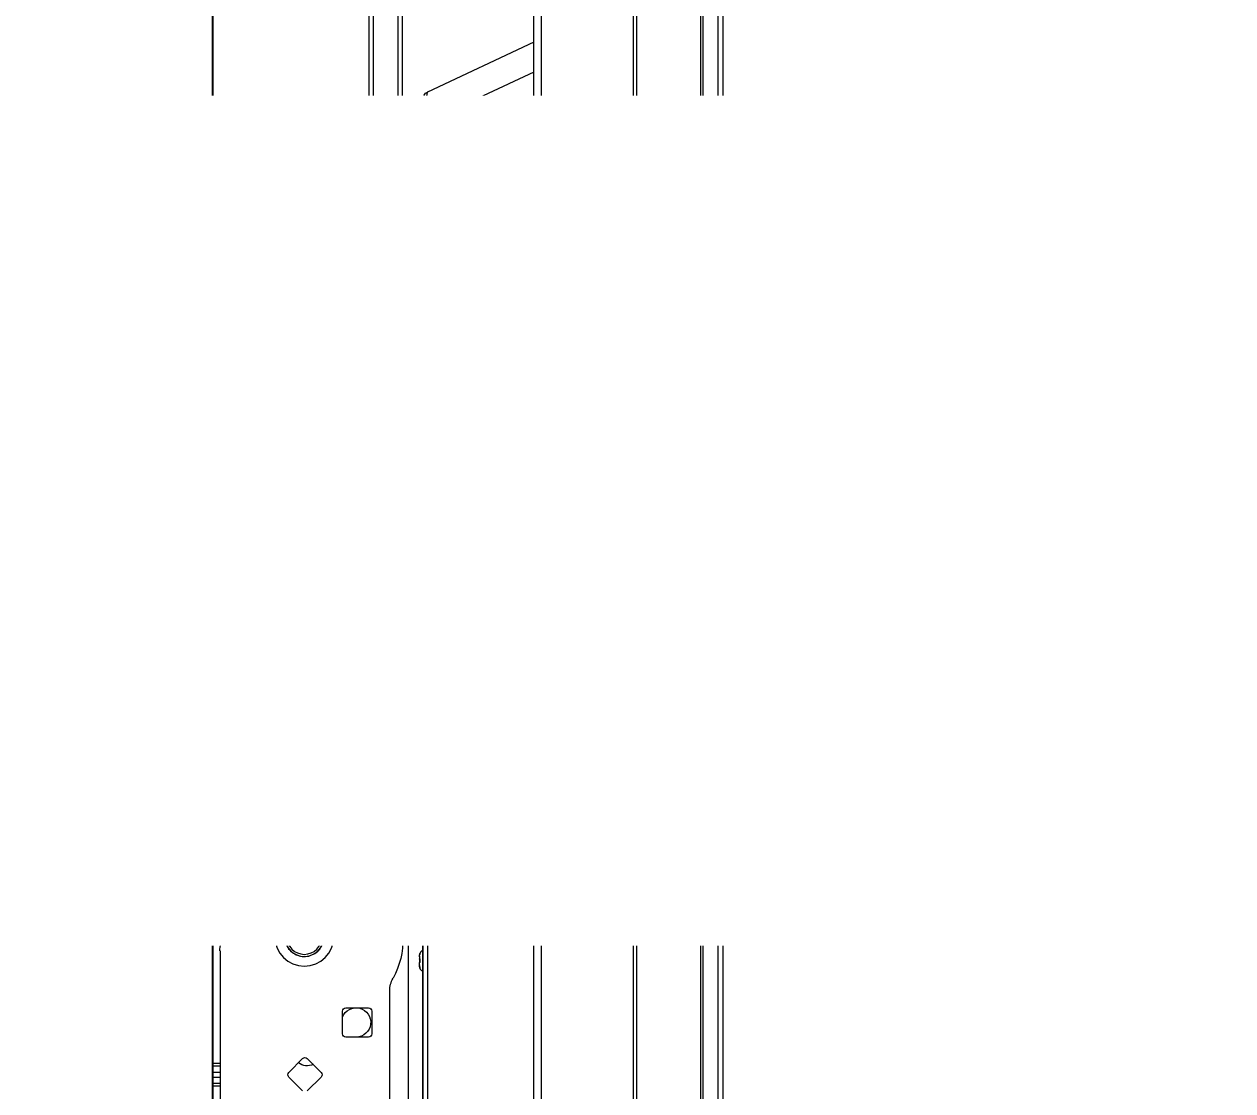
# Model space of a CAD drawing. Extents: x -382 to 1420, y -377 to 265.
# Drawn here: x 394.66 to 406.22, y 4.22 to 14.42 of the extents above; entities that cross this region are included whole.
import ezdxf
from ezdxf import colors
from ezdxf.entities.mleader import LeaderData, LeaderLine
from ezdxf.math import Vec2, Vec3

# ---------------------------------------------------------------- set-up
doc = ezdxf.new("R2010")
doc.units = 0
doc.header["$MEASUREMENT"] = 0
for name, color, linetype in [('AV-Anno-Iden', 154, 'CONTINUOUS'), ('AV-Detl-Obje', 84, 'CONTINUOUS'), ('AV-Detl-Obje-Brkt', 202, 'CONTINUOUS'), ('AV-Detl-Obje-Mont', 232, 'CONTINUOUS'), ('AV-Elev-Dims', 14, 'CONTINUOUS'), ('AV-Elev-Wall', 160, 'CONTINUOUS')]:
    doc.layers.add(name, color=color, linetype=linetype)
doc.styles.get("Standard").update_dxf_attribs({"font": 'arial.ttf'})

# ---------------------------------------------------------------- blocks, each defined once
blk = doc.blocks.new('A$C42D23839')
at = {"layer": 'AV-Detl-Obje-Brkt', "linetype": 'Continuous', "lineweight": 15}
for p, q in [((0.136, 20.879), (0, 20.879)), ((0, 4.389), (0, 20.879)), ((0.312, 20.879), (0.136, 20.879)), ((0.136, 4.389), (0.136, 20.879)), ((0.312, 20.879), (0.375, 20.879)), ((0.375, 20.862), (0.375, 20.879)), ((0.437, 20.754), (0.437, 18.434))]:
    blk.add_line(p, q, dxfattribs=at)
blk.add_arc((0.312, 20.754), 0.125, 0, 90, dxfattribs=at)
at = {"layer": 'AV-Detl-Obje-Mont', "linetype": 'Continuous', "lineweight": 15}
for p, q in [((1.687, 21.195), (1.687, 21.194)), ((1.784, 21.219), (1.999, 21.228)), ((2.007, 21.221), (2.007, 20.887)), ((1.179, 20.006), (1.561, 21.055)), ((1.774, 20.874), (1.392, 19.826)), ((1.999, 20.884), (1.774, 20.874)), ((1.999, 19.096), (1.999, 20.884)), ((2.007, 20.887), (2.007, 19.099)), ((1.164, 18.982), (1.164, 19.921)), ((1.392, 19.826), (1.392, 18.979)), ((1.078, 19.573), (1.078, 19.542)), ((1.078, 19.573), (1.164, 19.573)), ((1.078, 19.542), (1.164, 19.542)), ((1.101, 19.542), (1.101, 19.48)), ((1.008, 19.375), (1.008, 19.48)), ((1.008, 19.48), (1.024, 19.48)), ((1.024, 19.48), (1.024, 19.375)), ((1.164, 19.48), (1.024, 19.48)), ((1.008, 19.271), (1.008, 19.375)), ((1.008, 19.375), (1.008, 19.375)), ((1.008, 19.375), (1.024, 19.375)), ((1.024, 19.375), (1.024, 19.271)), ((1.164, 19.375), (1.024, 19.375)), ((0.837, 18.438), (1.008, 19.239)), ((1.008, 19.271), (1.008, 19.271)), ((1.024, 19.271), (1.008, 19.271)), ((1.008, 19.271), (1.008, 19.239)), ((1.008, 19.239), (1.164, 19.239)), ((1.164, 19.271), (1.024, 19.271)), ((1.393, 18.974), (1.172, 18.974)), ((1.392, 18.979), (1.881, 18.979)), ((1.882, 18.974), (1.393, 18.974)), ((1.414, 18.958), (1.539, 18.958)), ((1.507, 18.958), (1.507, 18.974)), ((1.871, 18.974), (1.871, 16.747)), ((1.902, 18.976), (1.902, 17.849)), ((2.007, 19.048), (2.007, 17.849)), ((1.179, 18.626), (1.523, 18.626)), ((1.179, 18.626), (1.179, 18.459)), ((1.195, 18.697), (1.195, 18.626)), ((1.507, 18.626), (1.507, 18.697)), ((1.523, 18.459), (1.523, 18.626)), ((1.179, 18.501), (1.523, 18.501)), ((0.469, 18.438), (1.433, 18.438)), ((0.191, 13.94), (0.344, 18.318)), ((1.556, 18.337), (1.938, 16.369)), ((1.562, 18.337), (1.902, 16.587)), ((1.203, 18.174), (1.195, 18.138)), ((1.153, 18.101), (1.158, 18.073)), ((1.184, 18.11), (1.164, 18.112)), ((1.178, 18.1), (1.177, 18.111)), ((1.179, 18.111), (1.179, 18.101)), ((0.798, 17.987), (0.78, 17.449)), ((0.705, 17.835), (0.817, 17.256)), ((0.708, 17.831), (0.719, 17.882)), ((1.062, 17.385), (0.965, 17.885)), ((1.902, 17.849), (2.007, 17.849)), ((1.902, 17.849), (1.902, 17.084)), ((2.007, 17.849), (2.007, 17.084)), ((0.964, 17.383), (1, 17.384)), ((0.965, 17.309), (0.964, 17.383)), ((1.177, 17.387), (1, 17.384)), ((1.002, 17.309), (1, 17.384)), ((1.177, 17.387), (1.265, 17.388)), ((1.178, 17.312), (1.177, 17.387)), ((1.588, 17.394), (1.265, 17.388)), ((1.267, 17.314), (1.265, 17.388)), ((1.588, 17.394), (1.713, 17.396)), ((1.59, 17.319), (1.588, 17.394)), ((1.715, 17.322), (1.713, 17.396)), ((0.935, 17.258), (0.56, 17.251)), ((1.715, 17.29), (0.963, 17.277)), ((1.002, 17.309), (0.965, 17.309)), ((1.178, 17.312), (1.002, 17.309)), ((1.267, 17.314), (1.178, 17.312)), ((1.267, 17.314), (1.59, 17.319)), ((1.715, 17.322), (1.59, 17.319)), ((1.715, 17.322), (1.715, 17.29)), ((1.72, 17.021), (1.715, 17.29)), ((1.468, 17.15), (1.124, 17.144)), ((1.166, 17.086), (1.156, 17.106)), ((0.525, 17.024), (0.564, 17.047)), ((0.525, 16.979), (0.525, 17.024)), ((0.564, 17.047), (0.603, 17.024)), ((0.603, 17.024), (0.603, 16.979)), ((1.902, 17.084), (2.007, 17.084)), ((1.902, 16.554), (1.902, 17.084)), ((2.007, 12.736), (2.007, 17.084)), ((0.564, 16.957), (0.525, 16.979)), ((0.603, 16.979), (0.564, 16.957)), ((1.143, 16.879), (1.472, 16.885)), ((0.569, 16.752), (1.366, 16.766)), ((0.938, 16.827), (0.985, 16.815)), ((0.985, 16.815), (1.004, 16.817)), ((1.402, 16.793), (1.401, 16.798)), ((1.402, 16.793), (1.49, 16.705)), ((1.557, 16.811), (1.49, 16.705)), ((0.608, 16.571), (0.513, 16.652)), ((0.666, 16.682), (0.608, 16.571)), ((0.665, 16.687), (0.666, 16.682)), ((1.064, 16.623), (1.038, 16.619)), ((1.064, 16.623), (1.064, 16.623)), ((1.888, 16.396), (1.77, 16.354)), ((1.837, 16.249), (1.77, 16.354)), ((1.938, 16.369), (1.938, 16.107)), ((1.841, 16.247), (1.837, 16.249)), ((0.444, 16.153), (0.319, 16.158)), ((0.444, 16.153), (0.412, 16.033)), ((1.746, 16.173), (1.826, 16.069)), ((0.412, 16.033), (0.408, 16.03)), ((1.651, 16.06), (1.722, 15.61)), ((1.657, 14.327), (1.657, 16.018)), ((1.902, 13.942), (1.902, 16.05)), ((0.688, 15.848), (0.662, 15.893)), ((0.85, 15.594), (0.688, 15.848)), ((0.727, 15.826), (0.745, 15.805)), ((1.566, 15.555), (1.445, 15.523)), ((1.445, 15.523), (1.503, 15.413)), ((1.566, 15.555), (1.57, 15.554)), ((1.871, 15.527), (1.871, 13.991)), ((0.873, 15.448), (0.876, 15.451)), ((1.001, 15.456), (0.876, 15.451)), ((1.001, 15.456), (0.978, 15.333)), ((1.531, 15.375), (1.484, 15.399)), ((1.536, 15.265), (1.531, 15.375)), ((1.899, 13.947), (1.023, 15.322)), ((1.342, 15.345), (1.347, 15.255)), ((1.347, 15.255), (1.445, 15.206)), ((1.445, 15.206), (1.536, 15.265)), ((1.294, 15.103), (1.163, 15.103)), ((1.167, 15.097), (1.289, 15.097)), ((1.289, 15.097), (1.285, 15.103)), ((1.289, 14.909), (1.286, 14.909)), ((1.29, 14.903), (1.294, 14.903)), ((1.938, 13.813), (1.938, 9.921)), ((0.314, 8.035), (0.314, 13.431)), ((0.487, 13.238), (0.487, 13.02)), ((0.735, 13.269), (0.518, 13.269)), ((0.767, 13.02), (0.767, 13.238)), ((0.518, 12.989), (0.735, 12.989)), ((1.104, 12.784), (0.972, 12.651)), ((1.281, 12.651), (1.149, 12.784)), ((1.938, 12.736), (2.007, 12.736)), ((2.007, 12.714), (1.938, 12.714)), ((2.007, 12.736), (2.007, 12.714)), ((2.007, 12.651), (2.007, 12.714)), ((0.972, 12.607), (1.104, 12.475)), ((1.149, 12.475), (1.281, 12.607)), ((1.938, 12.651), (2.007, 12.651)), ((2.007, 12.607), (1.938, 12.607)), ((2.007, 12.651), (2.007, 12.607)), ((2.007, 12.545), (2.007, 12.607)), ((1.938, 12.545), (2.007, 12.545)), ((2.007, 12.523), (1.938, 12.523)), ((2.007, 12.545), (2.007, 12.523)), ((2.007, 8.175), (2.007, 12.523))]:
    blk.add_line(p, q, dxfattribs=at)
at = {"layer": 'AV-Detl-Obje-Mont', "linetype": 'Continuous', "lineweight": 15, "flags": 128}
for points in [[(1.784, 21.219), (1.778, 21.211), (1.773, 21.189), (1.768, 21.154), (1.766, 21.108), (1.765, 21.053), (1.766, 20.994), (1.769, 20.933), (1.774, 20.874)], [(1.561, 21.055), (1.559, 21.035), (1.566, 21.012), (1.584, 20.988), (1.609, 20.962), (1.643, 20.937), (1.682, 20.914), (1.727, 20.892), (1.774, 20.874)], [(1.179, 20.006), (1.177, 19.986), (1.185, 19.963), (1.202, 19.939), (1.228, 19.914), (1.261, 19.889), (1.301, 19.865), (1.345, 19.844), (1.392, 19.826)], [(1.164, 19.921), (1.168, 19.903), (1.181, 19.886), (1.201, 19.87), (1.229, 19.856), (1.264, 19.844), (1.303, 19.835), (1.346, 19.829), (1.392, 19.826)], [(1.601, 18.14), (1.598, 18.163), (1.588, 18.207)], [(1.556, 16.816), (1.556, 16.812), (1.557, 16.811)], [(0.513, 16.652), (0.513, 16.654), (0.512, 16.658)], [(0.997, 16.615), (1.065, 16.628), (1.105, 16.631)], [(1.002, 16.615), (1.052, 16.625), (1.1, 16.63)], [(1.888, 16.396), (1.889, 16.395), (1.893, 16.394)], [(0.315, 16.155), (0.318, 16.157), (0.319, 16.158)], [(1.614, 15.995), (1.602, 15.957), (1.574, 15.893)], [(1.611, 15.991), (1.595, 15.943), (1.575, 15.898)], [(1.586, 15.932), (1.59, 15.941), (1.597, 15.958)], [(0.758, 15.784), (0.706, 15.85), (0.704, 15.853)], [(0.766, 15.776), (0.732, 15.813), (0.704, 15.853)], [(0.802, 15.716), (0.771, 15.741), (0.726, 15.789)], [(1.508, 15.411), (1.505, 15.412), (1.503, 15.413)], [(0.978, 15.333), (0.977, 15.332), (0.974, 15.33)]]:
    blk.add_lwpolyline(points, dxfattribs=at)
at = {"layer": 'AV-Detl-Obje-Mont', "linetype": 'Continuous', "lineweight": 15}
for centre, radius in [((1.033, 18.188), 0.17), ((1.349, 17.931), 0.0532), ((1.349, 17.931), 0.0504), ((1.42, 17.563), 0.0532), ((1.42, 17.563), 0.0504), ((0.564, 17.002), 0.187), ((0.564, 17.002), 0.131), ((1.002, 17.002), 0.187), ((1.002, 17.002), 0.167), ((0.564, 17.002), 0.0655), ((1.126, 16.127), 0.101), ((1.132, 13.947), 0.281), ((1.132, 13.947), 0.187), ((1.132, 13.947), 0.167)]:
    blk.add_circle(centre, radius, dxfattribs=at)
for centre, radius, start, end in [((1.795, 20.969), 0.25, 92.5, 160), ((1.999, 21.221), 0.00781, 0, 92.5), ((2.001, 20.892), 0.0081, 255.5804, 323.0676), ((1.414, 19.921), 0.25, 160, 180), ((1.351, 19.433), 0.307, 127.5892, 152.8457), ((1.881, 19.096), 0.117, 270, 0), ((1.882, 19.099), 0.125, 270, 0), ((2.001, 19.104), 0.0081, 255.5804, 323.0676), ((1.172, 18.982), 0.00781, 180, 270), ((1.414, 18.99), 0.0312, 210, 270), ((1.403, 18.978), 0.0112, 175.4761, 200.5589), ((1.539, 18.99), 0.0312, 270, 330), ((1.893, 18.978), 0.0112, 175.4761, 200.5589), ((1.351, 18.626), 0.172, 0, 180), ((1.351, 18.126), 0.375, 356.1311, 123.5573), ((0.469, 18.313), 0.125, 90, 178), ((1.433, 18.313), 0.125, 11, 90), ((1.44, 18.313), 0.125, 11, 90), ((1.351, 18.126), 0.375, 141.9033, 195.9007), ((1.351, 18.126), 0.25, 137.6958, 200.1083), ((1.163, 18.102), 0.00999, 84.4653, 187.1494), ((1.351, 18.126), 0.375, 322.3281, 356.1311), ((0.835, 17.86), 0.132, 11, 191), ((0.841, 17.829), 0.132, 109.124, 191), ((0.564, 17.002), 0.25, 90.9823, 270.9823), ((0.934, 17.289), 0.0312, 270.9823, 338.0029), ((1.47, 17.017), 0.132, 270.9823, 90.9823), ((0.564, 17.002), 0.039, 120, 180), ((0.564, 17.002), 0.039, 180, 240), ((0.564, 17.002), 0.039, 60, 120), ((0.564, 17.002), 0.039, 0, 60), ((0.564, 17.002), 0.039, 300, 0), ((1.47, 17.017), 0.25, 297.7521, 0.9823), ((0.564, 17.002), 0.039, 240, 300), ((0.958, 17.239), 0.625, 242.0793, 315.157), ((0.958, 17.239), 0.629, 242.3248, 314.9114), ((1.49, 16.705), 0.125, 57.8147, 134.8959), ((1.126, 16.127), 0.812, 19.1673, 58.0689), ((1.126, 16.127), 0.808, 19.437, 57.7992), ((1.126, 16.127), 0.812, 139.1673, 178.0689), ((1.126, 16.127), 0.808, 139.437, 177.7992), ((0.608, 16.571), 0.125, 62.3403, 139.4215), ((0.958, 17.239), 0.754, 242.3248, 314.9114), ((1.126, 16.127), 0.52, 86.742, 110.4942), ((1.126, 16.127), 0.683, 19.437, 57.7992), ((1.126, 16.127), 0.683, 139.437, 177.7992), ((1.126, 16.127), 0.507, 91.1204, 106.1158), ((2.173, 15.717), 0.754, 122.3248, 194.9114), ((1.77, 16.354), 0.125, 302.3403, 19.4215), ((2.173, 15.717), 0.629, 122.3248, 194.9114), ((2.173, 15.717), 0.625, 122.0793, 195.157), ((0.444, 16.153), 0.125, 177.8147, 254.8959), ((0.248, 15.425), 0.754, 2.3248, 74.9114), ((1.876, 16.107), 0.0625, 217.5, 0), ((0.248, 15.425), 0.625, 38.6181, 75.157), ((0.248, 15.425), 0.625, 2.0793, 75.157), ((0.248, 15.425), 0.629, 2.3248, 74.9114), ((1.126, 16.127), 0.524, 325.5171, 351.3458), ((1.126, 16.127), 0.505, 212.4091, 224.8271), ((0.248, 15.425), 0.625, 2.0793, 38.6181), ((1.126, 16.127), 0.622, 312.9173, 328.5584), ((1.126, 16.127), 0.625, 312.7347, 328.1856), ((1.829, 15.628), 0.109, 189, 312.0778), ((1.126, 16.127), 0.683, 259.437, 297.7992), ((1.445, 15.523), 0.125, 297.8147, 14.8959), ((1.001, 15.456), 0.125, 182.3403, 259.4215), ((1.126, 16.127), 0.812, 259.1673, 298.0689), ((1.126, 16.127), 0.808, 259.437, 297.7992), ((1.439, 15.315), 0.187, 176.9199, 50.7401), ((1.439, 15.315), 0.0702, 343.786, 78.608), ((1.439, 15.315), 0.0949, 343.786, 61.4646), ((1.439, 15.315), 0.205, 0, 51.559), ((1.439, 15.315), 0.205, 177.9235, 0), ((1.439, 15.315), 0.0949, 160.6104, 343.786), ((1.439, 15.315), 0.0702, 143.467, 343.786), ((1.126, 15.003), 0.187, 330, 30), ((1.126, 15.003), 0.195, 329.1481, 30.8519), ((0.457, 14.288), 0.14, 65.3128, 245.3128), ((-3.717, 5.208), 10.134, 62.3628, 65.3128), ((-3.717, 5.208), 9.854, 62.3824, 65.3128), ((0.952, 14.037), 0.14, 82.5337, 224.0466), ((0.94, 13.914), 0.75, 178, 208.8501), ((1.689, 13.813), 0.25, 0, 32.5), ((0.065, 13.431), 0.25, 0, 28.8501), ((0.518, 13.238), 0.0312, 90, 180), ((0.637, 13.129), 0.14, 21.735, 269.488), ((0.735, 13.238), 0.0312, 0, 90), ((0.518, 13.02), 0.0312, 180, 270), ((0.735, 13.02), 0.0312, 270, 0), ((1.103, 12.854), 0.14, 245.9106, 307.9295), ((1.126, 12.762), 0.0312, 45, 135), ((0.994, 12.629), 0.0312, 135, 225), ((1.259, 12.629), 0.0312, 315, 45)]:
    blk.add_arc(centre, radius, start, end, dxfattribs=at)
for centre, major_axis, ratio, start_param, end_param in [((1.999, 20.978), (0, 0.25), 0.003493, 0.000148, 1.957567), ((1.414, 18.982), (0.25, 0), 0.011959, 3.141593, 4.625123)]:
    blk.add_ellipse(centre, major_axis=major_axis, ratio=ratio, start_param=start_param, end_param=end_param, dxfattribs=at)
for points in [[(0.963, 17.277), (0.963, 17.291), (0.963, 17.319), (0.963, 17.354), (0.963, 17.379), (0.964, 17.382), (0.964, 17.383)], [(0.963, 17.277), (0.963, 17.282), (0.964, 17.29), (0.964, 17.3), (0.964, 17.307), (0.965, 17.308), (0.965, 17.309)]]:
    blk.add_open_spline(points, degree=3, dxfattribs=at)
for points, knots in [([(1.556, 16.816), (1.543, 16.822), (1.518, 16.835), (1.475, 16.836), (1.433, 16.825), (1.412, 16.807), (1.401, 16.798)], [0, 0, 0, 0, 0.250748, 0.501501, 0.752227, 1, 1, 1, 1]), ([(0.665, 16.687), (0.652, 16.692), (0.626, 16.703), (0.583, 16.701), (0.543, 16.687), (0.522, 16.668), (0.512, 16.658)], [0, 0, 0, 0, 0.250748, 0.501501, 0.752227, 1, 1, 1, 1]), ([(1.841, 16.247), (1.853, 16.255), (1.875, 16.273), (1.895, 16.311), (1.903, 16.353), (1.896, 16.38), (1.893, 16.394)], [0, 0, 0, 0, 0.250748, 0.501501, 0.752227, 1, 1, 1, 1]), ([(0.315, 16.155), (0.316, 16.14), (0.318, 16.112), (0.338, 16.074), (0.369, 16.044), (0.395, 16.034), (0.408, 16.03)], [0, 0, 0, 0, 0.250748, 0.501501, 0.752227, 1, 1, 1, 1]), ([(1.508, 15.411), (1.52, 15.419), (1.544, 15.435), (1.566, 15.471), (1.577, 15.512), (1.572, 15.54), (1.57, 15.554)], [0, 0, 0, 0, 0.250748, 0.501501, 0.752227, 1, 1, 1, 1]), ([(0.873, 15.448), (0.874, 15.434), (0.878, 15.406), (0.901, 15.37), (0.934, 15.342), (0.961, 15.334), (0.974, 15.33)], [0, 0, 0, 0, 0.250748, 0.501501, 0.752227, 1, 1, 1, 1]), ([(1.13, 14.134), (1.11, 14.132), (1.069, 14.127), (1.014, 14.096), (0.971, 14.05), (0.946, 13.991), (0.942, 13.927), (0.959, 13.867), (0.993, 13.816), (1.043, 13.777), (1.105, 13.758), (1.168, 13.759), (1.226, 13.781), (1.275, 13.82), (1.309, 13.873), (1.323, 13.936), (1.316, 13.998), (1.29, 14.054), (1.246, 14.099), (1.191, 14.129), (1.15, 14.132), (1.13, 14.134)], [0, 0, 0, 0, 0.052005, 0.103955, 0.157319, 0.211932, 0.264927, 0.315915, 0.36765, 0.421659, 0.476041, 0.528374, 0.579471, 0.631804, 0.686134, 0.740205, 0.791908, 0.842923, 0.89589, 0.95049, 1, 1, 1, 1])]:
    blk.add_open_spline(points, degree=3, knots=knots, dxfattribs=at)
blk = doc.blocks.new('A$C90a6f177')
at = {"layer": 'AV-Detl-Obje', "lineweight": 0}
for points in [[(0, 0.336), (0, 33.036), (0.052, 33.088)], [(0.052, 33.088), (0.052, 0.284), (0, 0.336)], [(0.197, 33.1), (0.197, 0.272), (0.052, 0.284)], [(0.217, 33.081), (0.217, 0.291), (0.197, 0.291)], [(0.825, 33.025), (0.825, 33.026), (0.825, 33.026), (0.825, 33.027), (0.825, 33.028), (0.825, 33.029), (0.825, 33.03), (0.826, 33.031), (0.826, 33.033), (0.826, 33.034), (0.826, 33.034), (0.826, 33.035), (0.827, 33.035), (0.827, 33.035), (0.828, 33.035), (0.217, 33.088), (0.217, 0.283)], [(0.857, 0.421), (0.857, 32.876), (0.858, 32.885), (0.858, 32.893), (0.858, 32.901)], [(1.811, 24.433), (1.811, 28.29), (1.85, 28.251)], [(1.811, 25.978), (2.828, 25.504)], [(2.874, 25.504), (2.828, 25.504)], [(2.894, 24.823), (2.874, 24.823)], [(2.894, 24.474), (2.894, 24.823)], [(2.902, 24.705), (2.902, 24.71), (2.902, 24.72), (2.902, 24.73), (2.902, 24.732), (2.902, 24.742), (2.902, 24.744), (2.902, 24.754), (2.902, 24.757), (2.902, 24.766), (2.902, 24.773), (2.903, 24.779), (2.903, 24.785), (2.903, 24.791), (2.903, 24.794), (2.903, 24.797), (2.903, 24.799), (2.903, 24.8), (2.903, 24.802), (2.903, 24.803), (2.903, 24.803), (2.903, 24.803)], [(2.931, 24.803), (2.903, 24.803)], [(2.903, 24.803), (2.903, 24.803), (2.904, 24.802), (2.904, 24.802), (2.904, 24.801), (2.904, 24.8), (2.904, 24.798), (2.904, 24.795), (2.904, 24.792), (2.904, 24.788), (2.904, 24.783), (2.904, 24.779), (2.904, 24.771), (2.905, 24.766), (2.905, 24.758), (2.905, 24.75), (2.905, 24.742), (2.905, 24.74), (2.905, 24.733), (2.905, 24.725)], [(2.915, 24.803), (2.915, 24.803), (2.915, 24.803), (2.915, 24.802), (2.916, 24.801), (2.916, 24.8), (2.916, 24.798), (2.916, 24.796), (2.916, 24.794), (2.916, 24.789), (2.916, 24.784), (2.916, 24.779), (2.916, 24.774), (2.916, 24.772), (2.916, 24.764), (2.916, 24.762), (2.917, 24.754), (2.917, 24.752), (2.917, 24.744), (2.917, 24.74), (2.917, 24.733), (2.917, 24.725)], [(2.921, 24.725), (2.921, 24.726), (2.921, 24.734), (2.921, 24.742), (2.921, 24.75), (2.92, 24.758), (2.92, 24.764), (2.92, 24.771), (2.92, 24.775), (2.92, 24.783), (2.92, 24.788), (2.92, 24.792), (2.92, 24.795), (2.92, 24.798), (2.919, 24.8), (2.919, 24.801), (2.919, 24.802), (2.919, 24.802), (2.919, 24.803), (2.919, 24.803), (2.919, 24.803)], [(2.933, 24.705), (2.933, 24.71), (2.933, 24.72), (2.933, 24.73), (2.932, 24.732), (2.932, 24.742), (2.932, 24.744), (2.932, 24.754), (2.932, 24.757), (2.932, 24.766), (2.932, 24.773), (2.932, 24.779), (2.932, 24.785), (2.932, 24.791), (2.931, 24.794), (2.931, 24.797), (2.931, 24.799), (2.931, 24.8), (2.931, 24.802), (2.931, 24.803), (2.931, 24.803), (2.931, 24.803)], [(3.012, 24.784), (2.988, 24.784)], [(3.059, 24.74), (3.059, 24.74)], [(3.059, 24.736), (3.059, 24.738), (3.059, 24.739)], [(2.903, 24.725), (2.903, 24.725), (2.903, 24.724), (2.904, 24.723), (2.904, 24.723), (2.904, 24.722), (2.904, 24.722), (2.904, 24.72), (2.904, 24.72), (2.904, 24.718), (2.904, 24.717), (2.904, 24.715), (2.904, 24.713), (2.904, 24.712), (2.904, 24.71), (2.904, 24.708), (2.904, 24.706), (2.904, 24.705), (2.894, 24.705)], [(2.903, 24.725), (2.903, 24.725), (2.903, 24.724), (2.903, 24.724), (2.903, 24.723), (2.903, 24.722), (2.903, 24.722), (2.903, 24.722), (2.903, 24.72), (2.903, 24.719), (2.903, 24.717), (2.903, 24.715), (2.903, 24.713), (2.903, 24.713), (2.902, 24.711), (2.902, 24.709), (2.902, 24.707), (2.902, 24.705)], [(2.907, 24.475), (2.907, 24.487), (2.907, 24.498), (2.907, 24.509), (2.907, 24.52), (2.907, 24.531), (2.907, 24.542), (2.907, 24.553), (2.907, 24.558), (2.906, 24.569), (2.906, 24.58), (2.906, 24.587), (2.906, 24.596), (2.906, 24.607), (2.906, 24.619), (2.906, 24.631), (2.906, 24.643), (2.905, 24.655), (2.905, 24.658), (2.905, 24.669), (2.905, 24.681), (2.905, 24.693), (2.904, 24.705)], [(2.905, 24.725), (2.905, 24.724), (2.905, 24.722), (2.905, 24.72), (2.905, 24.719), (2.905, 24.717), (2.905, 24.715), (2.905, 24.713), (2.905, 24.711), (2.905, 24.709), (2.905, 24.707), (2.905, 24.705)], [(2.905, 24.705), (2.905, 24.701), (2.905, 24.689), (2.905, 24.678), (2.906, 24.67), (2.906, 24.658), (2.906, 24.646), (2.906, 24.634), (2.906, 24.622), (2.906, 24.61), (2.906, 24.599), (2.906, 24.587)], [(2.917, 24.725), (2.917, 24.724), (2.917, 24.722), (2.917, 24.72), (2.917, 24.719), (2.917, 24.717), (2.917, 24.715), (2.917, 24.713), (2.917, 24.711), (2.917, 24.709), (2.917, 24.707), (2.917, 24.705)], [(2.917, 24.705), (2.917, 24.701), (2.917, 24.689), (2.917, 24.678), (2.917, 24.67), (2.918, 24.658), (2.918, 24.646), (2.918, 24.634), (2.918, 24.622), (2.918, 24.61), (2.918, 24.599), (2.918, 24.587)], [(2.921, 24.705), (2.921, 24.706), (2.921, 24.708), (2.921, 24.71), (2.921, 24.711), (2.921, 24.713), (2.921, 24.715), (2.921, 24.717), (2.921, 24.719), (2.921, 24.721), (2.921, 24.723), (2.921, 24.725)], [(2.922, 24.587), (2.922, 24.594), (2.922, 24.606), (2.922, 24.618), (2.922, 24.622), (2.922, 24.634), (2.922, 24.646), (2.921, 24.658), (2.921, 24.669), (2.921, 24.681), (2.921, 24.693), (2.921, 24.705)], [(2.941, 24.705), (2.933, 24.705)], [(2.935, 24.483), (2.935, 24.493), (2.935, 24.504), (2.935, 24.514), (2.935, 24.525), (2.935, 24.535), (2.935, 24.545), (2.934, 24.556), (2.934, 24.558), (2.934, 24.568), (2.934, 24.578), (2.934, 24.587), (2.934, 24.594), (2.934, 24.606), (2.934, 24.618), (2.934, 24.622), (2.934, 24.634), (2.933, 24.646), (2.933, 24.658), (2.933, 24.669), (2.933, 24.681), (2.933, 24.693), (2.933, 24.705)], [(2.896, 24.474), (2.896, 24.478), (2.895, 24.484), (2.895, 24.489), (2.895, 24.494), (2.895, 24.495), (2.894, 24.5), (2.894, 24.505), (2.894, 24.51), (2.894, 24.516), (2.894, 24.521), (2.893, 24.526)], [(2.918, 24.587), (2.918, 24.58), (2.918, 24.569), (2.918, 24.558), (2.919, 24.554), (2.919, 24.543), (2.919, 24.532), (2.919, 24.521), (2.919, 24.51), (2.919, 24.5), (2.919, 24.489), (2.919, 24.478)], [(2.923, 24.479), (2.923, 24.483), (2.923, 24.493), (2.923, 24.504), (2.923, 24.511), (2.923, 24.522), (2.923, 24.533), (2.922, 24.544), (2.922, 24.554), (2.922, 24.565), (2.922, 24.576), (2.922, 24.587)], [(2.935, 24.483), (2.935, 24.487), (2.935, 24.497), (2.935, 24.507), (2.935, 24.514), (2.935, 24.524), (2.934, 24.535), (2.934, 24.545), (2.934, 24.556), (2.934, 24.566), (2.934, 24.576), (2.934, 24.587)], [(3.019, 24.536), (3.021, 24.538)], [(1.85, 24.472), (1.811, 24.433)], [(1.811, 24.433), (1.811, 23.685)], [(1.811, 24.393), (2.874, 24.393)], [(2.894, 24.474), (2.894, 24.475)], [(2.894, 24.475), (2.894, 24.474)], [(2.999, 24.423), (2.998, 24.429), (2.996, 24.435), (2.995, 24.441), (2.993, 24.447), (2.992, 24.453), (2.99, 24.459), (2.989, 24.464), (2.987, 24.47), (2.986, 24.476), (2.984, 24.481), (2.984, 24.482), (3.346, 24.482)], [(2.874, 24.004), (2.874, 4.395)], [(2.228, 23.724), (1.811, 23.724)], [(1.811, 4.628), (1.811, 23.685), (1.85, 23.645)], [(0.968, 22.184), (1.008, 22.201)], [(1.009, 22.201), (1.013, 22.201), (1.018, 22.201), (1.022, 22.201), (1.027, 22.201), (1.032, 22.2), (1.037, 22.2), (1.041, 22.199), (1.046, 22.198), (1.051, 22.197), (1.056, 22.195), (1.061, 22.194), (1.066, 22.192), (1.071, 22.19), (1.075, 22.188), (1.08, 22.185), (1.085, 22.183), (1.088, 22.181), (1.093, 22.178), (1.097, 22.175), (1.102, 22.172), (1.106, 22.169), (1.11, 22.165), (1.114, 22.162), (1.117, 22.158), (1.121, 22.154), (1.124, 22.15), (1.128, 22.146), (1.131, 22.142), (1.134, 22.138), (1.137, 22.133), (1.14, 22.128), (1.143, 22.124), (1.145, 22.119), (1.148, 22.114), (1.15, 22.108), (1.153, 22.103), (1.155, 22.097), (1.157, 22.091), (1.159, 22.086), (1.16, 22.08), (1.162, 22.074), (1.163, 22.068), (1.164, 22.062), (1.165, 22.055), (1.166, 22.049), (1.166, 22.043), (1.166, 22.037), (1.167, 22.031), (1.167, 22.028)], [(0.905, 22.036), (0.913, 22.092)], [(0.912, 22.083), (0.912, 22.084)], [(0.913, 22.078), (0.912, 22.083)], [(0.912, 22.083), (0.912, 22.083)], [(0.913, 22.092), (0.934, 22.144), (0.968, 22.184)], [(0.913, 22.072), (0.913, 22.078)], [(0.909, 22.04), (0.909, 22.04), (0.909, 22.039), (0.909, 22.037), (0.909, 22.037), (0.909, 22.036), (0.909, 22.035), (0.908, 22.034), (0.908, 22.033), (0.908, 22.032), (0.908, 22.031), (0.908, 22.03)], [(0.908, 22.03), (0.908, 22.027)], [(0.909, 22.03), (0.909, 22.03), (0.909, 22.03), (0.908, 22.03), (0.908, 22.03)], [(0.909, 22.027), (0.909, 22.027), (0.909, 22.027), (0.908, 22.027), (0.908, 22.027)], [(0.912, 22.046), (0.912, 22.046), (0.911, 22.046), (0.911, 22.045), (0.911, 22.045), (0.911, 22.044), (0.91, 22.044), (0.91, 22.043), (0.91, 22.043), (0.91, 22.042), (0.91, 22.042), (0.909, 22.041)], [(0.909, 22.027), (0.909, 22.03), (0.909, 22.031), (0.909, 22.034), (0.909, 22.036), (0.91, 22.038), (0.91, 22.039), (0.91, 22.039)], [(0.909, 22.031), (0.909, 22.033), (0.909, 22.035), (0.909, 22.037), (0.91, 22.039), (0.91, 22.039)], [(0.909, 22.024), (0.909, 22.027)], [(0.91, 22.04), (0.911, 22.041), (0.911, 22.041), (0.911, 22.042), (0.911, 22.042), (0.911, 22.043), (0.912, 22.043), (0.912, 22.044), (0.912, 22.044), (0.912, 22.045), (0.912, 22.045), (0.912, 22.046)], [(0.91, 22.041), (0.91, 22.041)], [(0.91, 22.039), (0.91, 22.041)], [(0.91, 22.015), (0.91, 22.015), (0.91, 22.016)], [(0.912, 22.046), (0.912, 22.046), (0.912, 22.046), (0.912, 22.046), (0.913, 22.046), (0.913, 22.046), (0.913, 22.046), (0.913, 22.046), (0.913, 22.046), (0.913, 22.046), (0.913, 22.046), (0.913, 22.065)], [(0.912, 21.973), (0.913, 21.978)], [(0.912, 21.973), (0.912, 21.973)], [(0.913, 22.065), (0.913, 22.072)], [(0.995, 21.829), (0.999, 21.827), (1.003, 21.825), (1.007, 21.824), (1.012, 21.822), (1.016, 21.821), (1.021, 21.82), (1.026, 21.819), (1.031, 21.819), (1.036, 21.819), (1.041, 21.818), (1.046, 21.819), (1.051, 21.819), (1.057, 21.82), (1.062, 21.82), (1.068, 21.821), (1.073, 21.823), (1.079, 21.824), (1.085, 21.826), (1.09, 21.828), (1.096, 21.831), (1.099, 21.832), (1.105, 21.835), (1.11, 21.837), (1.115, 21.841), (1.12, 21.844), (1.124, 21.847), (1.129, 21.85), (1.133, 21.854), (1.137, 21.858), (1.141, 21.862), (1.145, 21.866), (1.149, 21.87), (1.153, 21.875), (1.156, 21.88), (1.16, 21.885), (1.163, 21.89), (1.166, 21.895), (1.169, 21.901), (1.172, 21.907), (1.175, 21.913), (1.177, 21.92), (1.18, 21.926), (1.182, 21.933), (1.184, 21.94), (1.186, 21.948), (1.188, 21.956), (1.19, 21.963), (1.191, 21.971), (1.192, 21.98), (1.193, 21.988), (1.194, 21.997), (1.195, 22.006), (1.195, 22.015), (1.195, 22.024), (1.195, 22.028)], [(0.912, 21.936), (0.913, 21.935), (0.915, 21.929), (0.917, 21.923), (0.92, 21.916), (0.923, 21.911), (0.925, 21.905), (0.928, 21.899), (0.931, 21.895), (0.934, 21.89), (0.937, 21.884), (0.94, 21.879), (0.944, 21.874), (0.948, 21.87), (0.951, 21.865), (0.955, 21.861), (0.959, 21.856), (0.963, 21.853), (0.967, 21.849), (0.971, 21.845), (0.975, 21.842), (0.979, 21.839), (0.983, 21.836), (0.987, 21.833), (0.991, 21.831), (0.995, 21.829)], [(0.946, 21.674), (0.946, 21.437)], [(0.968, 21.674), (0.946, 21.674)], [(0.959, 21.438), (0.959, 21.674)], [(0.968, 21.438), (0.968, 21.674)], [(1.053, 21.674), (0.999, 21.556)], [(1.048, 21.663), (1.095, 21.562)], [(1.108, 21.556), (1.053, 21.674)], [(0.999, 21.556), (1.025, 21.556)], [(1.025, 21.556), (1.025, 21.437)], [(1.072, 21.438), (1.072, 21.556)], [(1.072, 21.556), (1.108, 21.556)], [(1.082, 21.438), (1.082, 21.556)], [(0.946, 21.438), (0.968, 21.438)], [(1.025, 21.438), (1.081, 21.438)], [(2.874, 17.582), (2.877, 17.58), (2.88, 17.578), (2.883, 17.576), (2.885, 17.574), (2.888, 17.571), (2.89, 17.569), (2.892, 17.566), (2.894, 17.564), (2.896, 17.561), (2.897, 17.558), (2.899, 17.555), (2.9, 17.552), (2.9, 17.552)], [(2.9, 17.552), (2.9, 17.552), (2.9, 17.552), (2.9, 17.551), (2.9, 17.551), (2.9, 17.551), (2.9, 17.551), (2.9, 17.551), (2.901, 17.551), (2.901, 17.551), (2.901, 17.55), (2.901, 17.55)], [(2.9, 17.483), (2.9, 17.48)], [(2.901, 17.483), (2.901, 17.483), (2.901, 17.483), (2.9, 17.483), (2.9, 17.483)], [(2.901, 17.48), (2.901, 17.48), (2.901, 17.48), (2.9, 17.48), (2.9, 17.48)], [(2.901, 17.548), (2.901, 17.551)], [(2.902, 17.546), (2.901, 17.551)], [(2.901, 17.55), (2.901, 17.549), (2.901, 17.548), (2.901, 17.547), (2.902, 17.546), (2.902, 17.545), (2.903, 17.543), (2.903, 17.542), (2.903, 17.54), (2.904, 17.539), (2.904, 17.537), (2.904, 17.536)], [(2.901, 17.478), (2.901, 17.48)], [(2.902, 17.546), (2.902, 17.547)], [(2.902, 17.545), (2.902, 17.546)], [(2.902, 17.544), (2.902, 17.545)], [(2.903, 17.543), (2.902, 17.544)], [(2.903, 17.542), (2.902, 17.543)], [(2.902, 17.494), (2.902, 17.494)], [(2.903, 17.541), (2.903, 17.542)], [(2.903, 17.54), (2.903, 17.541)], [(2.903, 17.539), (2.903, 17.54)], [(2.904, 17.538), (2.903, 17.54)], [(2.904, 17.537), (2.903, 17.539)], [(2.904, 17.536), (2.904, 17.537)], [(2.904, 17.536), (2.904, 17.536)], [(2.905, 17.531), (2.904, 17.536)], [(2.905, 17.525), (2.905, 17.531)], [(2.905, 17.519), (2.905, 17.525)], [(2.904, 17.426), (2.904, 17.426)]]:
    blk.add_lwpolyline(points, dxfattribs=at)
for points in [[(0.833, 0.372, -0.043102), (0.828, 0.421), (0.828, 32.876), (0.857, 32.876), (1.74, 31.201), (1.811, 31.201)], [(1.768, 31.681), (1.77, 31.67), (1.771, 31.66), (1.772, 31.649), (1.774, 31.637), (1.775, 31.625), (1.775, 31.613), (1.776, 31.6), (1.776, 31.586), (1.776, 31.571), (1.777, 31.555), (1.776, 31.536), (1.776, 31.515), (1.776, 31.5), (1.775, 31.474), (1.775, 31.464), (1.774, 31.443), (1.773, 31.423, -0.020283), (1.763, 31.298, -0.020006), (1.755, 31.249, -0.043101), (1.74, 31.201), (1.74, 4.572)], [(2.29, 28.982), (3.25, 28.399), (3.291, 28.466), (2.33, 29.049), (2.29, 28.982, 0.137124), (2.228, 28.999), (2.228, 29.078), (1.85, 29.078), (1.85, 28.251), (2.874, 28.251, -0.414167), (3.071, 28.054), (3.071, 24.669), (3.11, 24.669), (3.11, 28.054), (3.071, 28.054)], [(3.291, 24.257, 0.262485), (3.386, 24.425), (3.386, 28.298), (3.309, 28.298, 0.257923), (3.25, 28.399)], [(3.358, 24.475, 0.012024), (3.346, 24.482), (3.346, 28.241), (2.984, 28.241), (2.986, 28.247), (2.987, 28.253), (2.989, 28.259), (2.99, 28.264), (2.992, 28.27), (2.993, 28.276), (2.995, 28.282), (2.995, 28.283), (2.996, 28.289), (2.998, 28.295), (2.999, 28.3)], [(1.811, 26.264), (2.828, 25.789), (2.829, 25.789), (2.83, 25.788), (2.831, 25.787), (2.831, 25.786), (2.832, 25.785), (2.832, 25.783), (2.833, 25.782), (2.833, 25.779), (2.834, 25.777), (2.834, 25.774), (2.835, 25.772), (2.835, 25.769), (2.836, 25.766), (2.836, 25.764, -0.031603), (2.838, 25.701), (2.838, 25.692, -0.010523), (2.836, 25.61, -0.00688), (2.828, 25.504), (2.828, 24.472)], [(2.33, 23.674, -0.137798), (2.228, 23.645), (1.85, 23.645), (1.85, 24.472), (2.874, 24.472), (2.874, 25.718, 0.291295), (2.828, 25.789)], [(2.988, 24.509), (2.988, 24.784, 0.414096), (2.941, 24.736), (2.941, 24.485)], [(3.059, 24.601), (3.059, 24.739), (3.059, 24.74, 0.393945), (3.012, 24.784), (3.012, 24.529)], [(3.386, 24.425), (3.307, 24.423), (2.999, 24.423, -0.118951), (2.874, 24.393), (2.874, 24.472, 0.41446), (3.07, 24.668)], [(3.25, 24.324, 0.257923), (3.307, 24.423), (3.358, 24.475), (3.359, 24.475), (3.364, 24.475), (3.367, 24.476), (3.37, 24.476), (3.373, 24.477), (3.375, 24.477), (3.376, 24.478), (3.378, 24.479), (3.379, 24.479), (3.38, 24.48), (3.381, 24.482), (3.382, 24.483), (3.383, 24.484), (3.384, 24.486), (3.384, 24.488), (3.385, 24.49), (3.385, 24.492), (3.385, 24.492), (3.385, 24.496), (3.386, 24.499), (3.386, 24.503), (3.386, 24.506), (3.386, 24.511), (3.05, 24.511), (3.019, 24.536, -0.015786), (3.008, 24.525, 0.144477), (2.984, 24.486, 0.061741), (3.05, 24.511, 0.184573), (3.11, 24.669)], [(2.29, 23.741), (2.33, 23.674), (3.291, 24.257), (3.25, 24.324), (2.29, 23.741, -0.137855), (2.228, 23.724), (2.228, 23.645)], [(2.828, 23.976), (2.828, 9.033, 0.139452), (2.503, 9.08, 0.006153), (2.472, 9.078), (1.85, 9.024)], [(0.913, 21.982), (0.913, 21.978), (0.913, 21.984), (0.913, 21.991), (0.913, 22.01, 0.246156), (0.91, 22.015), (0.909, 22.016), (0.909, 22.017), (0.909, 22.018), (0.909, 22.02), (0.909, 22.021), (0.908, 22.022), (0.908, 22.023), (0.908, 22.023), (0.908, 22.024), (0.908, 22.026), (0.909, 22.027), (0.909, 22.025), (0.909, 22.023), (0.909, 22.021), (0.909, 22.019), (0.91, 22.018), (0.91, 22.016), (0.91, 22.017), (0.91, 22.018), (0.909, 22.02), (0.909, 22.022), (0.905, 22.028), (0.907, 21.992), (0.926, 21.928), (0.962, 21.877), (1.008, 21.855), (1.013, 21.855), (1.018, 21.855), (1.022, 21.855), (1.027, 21.855), (1.032, 21.856), (1.037, 21.856), (1.042, 21.857), (1.046, 21.858), (1.051, 21.859), (1.056, 21.861), (1.061, 21.862), (1.066, 21.864), (1.071, 21.866), (1.076, 21.868), (1.08, 21.871), (1.085, 21.873), (1.088, 21.875), (1.093, 21.878), (1.097, 21.881), (1.102, 21.884), (1.106, 21.887), (1.11, 21.891), (1.113, 21.894), (1.117, 21.898), (1.121, 21.902), (1.124, 21.906), (1.128, 21.91), (1.131, 21.914), (1.134, 21.918), (1.137, 21.923), (1.14, 21.928), (1.143, 21.932), (1.146, 21.937), (1.148, 21.943), (1.15, 21.948), (1.153, 21.953), (1.155, 21.959), (1.157, 21.965), (1.158, 21.97), (1.16, 21.976), (1.162, 21.982), (1.163, 21.988), (1.164, 21.994), (1.165, 22.001), (1.166, 22.007), (1.166, 22.013), (1.166, 22.019), (1.167, 22.026), (1.167, 22.028), (1.195, 22.028), (1.195, 22.032), (1.195, 22.041), (1.195, 22.05), (1.194, 22.059), (1.193, 22.068), (1.192, 22.077), (1.191, 22.085), (1.189, 22.093), (1.188, 22.101), (1.186, 22.109), (1.184, 22.116), (1.182, 22.123), (1.18, 22.13), (1.177, 22.137), (1.175, 22.143), (1.172, 22.149), (1.169, 22.155), (1.166, 22.161), (1.163, 22.166), (1.159, 22.172), (1.156, 22.177), (1.152, 22.181), (1.149, 22.186), (1.145, 22.19), (1.141, 22.195), (1.137, 22.199), (1.133, 22.202), (1.128, 22.206), (1.124, 22.209), (1.119, 22.213), (1.115, 22.216), (1.11, 22.219), (1.104, 22.221), (1.099, 22.224), (1.095, 22.226), (1.09, 22.228), (1.084, 22.23), (1.079, 22.232), (1.073, 22.233), (1.067, 22.235), (1.062, 22.236), (1.056, 22.236), (1.051, 22.237), (1.046, 22.237), (1.04, 22.238), (1.035, 22.238), (1.03, 22.237), (1.025, 22.237), (1.02, 22.236), (1.016, 22.235), (1.011, 22.234), (1.007, 22.232), (1.003, 22.231), (0.999, 22.229), (0.995, 22.227), (0.991, 22.225), (0.987, 22.222), (0.982, 22.22), (0.978, 22.217), (0.974, 22.214), (0.97, 22.21), (0.966, 22.207), (0.962, 22.203), (0.958, 22.199), (0.955, 22.195), (0.951, 22.191), (0.947, 22.186), (0.944, 22.181), (0.94, 22.176), (0.937, 22.171), (0.933, 22.166), (0.93, 22.161), (0.928, 22.157), (0.925, 22.151), (0.922, 22.145), (0.92, 22.139), (0.917, 22.133), (0.915, 22.127), (0.913, 22.12), (0.912, 22.12, 0.018259), (0.908, 22.105, 0.008416), (0.905, 22.096, 0.028875), (0.904, 22.088, 0.028115), (0.9, 22.066, 0.019027), (0.898, 22.038, 0.009867), (0.898, 22.028)], [(0.906, 21.957, -0.018051), (0.904, 21.968, -0.018339), (0.9, 21.99, -0.022807), (0.898, 22.017, -0.009248), (0.898, 22.028), (0.905, 22.028), (0.905, 22.036)], [(2.874, 17.38), (2.877, 17.382), (2.88, 17.384), (2.883, 17.386), (2.885, 17.389), (2.888, 17.391), (2.89, 17.393), (2.892, 17.396), (2.894, 17.399), (2.896, 17.401), (2.897, 17.404), (2.899, 17.407), (2.9, 17.41), (2.901, 17.412), (2.902, 17.416, 0.022958), (2.905, 17.431), (2.905, 17.438), (2.905, 17.444), (2.905, 17.463, 0.246156), (2.902, 17.468), (2.902, 17.468), (2.902, 17.469), (2.902, 17.47), (2.902, 17.471), (2.901, 17.473), (2.901, 17.475), (2.901, 17.48), (2.901, 17.478), (2.901, 17.476), (2.901, 17.474), (2.901, 17.472), (2.902, 17.471), (2.902, 17.47)], [(2.905, 17.519), (2.905, 17.499), (2.905, 17.499), (2.905, 17.499), (2.905, 17.499), (2.905, 17.499), (2.905, 17.499), (2.905, 17.499), (2.904, 17.499), (2.904, 17.499), (2.904, 17.499), (2.905, 17.499, -0.25195), (2.902, 17.492), (2.904, 17.499), (2.904, 17.499), (2.903, 17.499), (2.903, 17.499), (2.903, 17.498), (2.903, 17.498), (2.902, 17.497), (2.902, 17.497), (2.902, 17.496), (2.902, 17.496), (2.902, 17.495), (2.902, 17.495), (2.901, 17.493), (2.901, 17.493), (2.901, 17.492), (2.901, 17.491), (2.901, 17.49), (2.901, 17.489), (2.9, 17.488), (2.9, 17.487), (2.9, 17.486), (2.9, 17.485), (2.9, 17.484), (2.9, 17.48), (2.9, 17.479), (2.9, 17.478), (2.9, 17.476), (2.9, 17.476), (2.9, 17.475), (2.9, 17.474), (2.901, 17.473), (2.901, 17.472), (2.901, 17.471), (2.901, 17.469), (2.904, 17.463), (2.904, 17.463), (2.904, 17.463), (2.904, 17.463), (2.905, 17.463), (2.905, 17.463), (2.905, 17.463), (2.905, 17.463), (2.905, 17.463), (2.905, 17.463, 0.212457), (2.902, 17.469, 0.180893), (2.904, 17.463)], [(2.902, 17.492), (2.902, 17.492), (2.901, 17.49), (2.901, 17.488), (2.901, 17.487), (2.901, 17.48), (2.901, 17.483), (2.901, 17.485), (2.901, 17.487), (2.901, 17.489), (2.901, 17.491), (2.902, 17.492), (2.902, 17.493, 0.172986), (2.904, 17.499)], [(2.905, 17.432, -0.002622), (2.904, 17.426), (2.904, 17.426), (2.904, 17.426), (2.904, 17.426), (2.904, 17.425), (2.903, 17.423), (2.903, 17.422), (2.903, 17.421), (2.902, 17.419), (2.902, 17.418), (2.902, 17.416), (2.901, 17.415), (2.901, 17.413), (2.901, 17.412), (2.901, 17.412), (2.901, 17.412), (2.901, 17.412), (2.9, 17.411), (2.9, 17.411), (2.9, 17.411), (2.9, 17.411), (2.9, 17.411), (2.9, 17.411), (2.9, 17.41)]]:
    blk.add_lwpolyline(points, format="xyb", dxfattribs=at)
blk.add_lwpolyline([(0.91, 22.016, -0.193235), (0.912, 22.01), (0.912, 22.01), (0.912, 22.01), (0.912, 22.01), (0.913, 22.01), (0.913, 22.01), (0.913, 22.01), (0.913, 22.01), (0.913, 22.01), (0.913, 22.01), (0.913, 22.01), (0.914, 22.01, -0.180893)], format="xyb", close=True, dxfattribs=at)
blk.add_arc((2.99, 24.483), 0.00637, 159.0969, 192.1057, dxfattribs=at)
for points in [[(3.059, 24.739), (3.059, 24.739), (3.059, 24.739), (3.059, 24.74)], [(0.912, 22.083), (0.912, 22.083), (0.912, 22.084), (0.912, 22.084)], [(0.913, 22.077), (0.913, 22.079), (0.912, 22.081), (0.912, 22.083)], [(0.913, 22.072), (0.913, 22.074), (0.913, 22.076), (0.913, 22.078)], [(0.91, 22.041), (0.909, 22.041), (0.909, 22.04), (0.909, 22.04)], [(0.91, 22.039), (0.912, 22.041), (0.913, 22.043), (0.913, 22.046)], [(0.912, 21.975), (0.913, 21.976), (0.913, 21.977), (0.913, 21.979)], [(0.912, 21.973), (0.912, 21.974), (0.912, 21.974), (0.912, 21.974)], [(0.913, 22.072), (0.913, 22.07), (0.913, 22.068), (0.913, 22.065)], [(0.913, 21.991), (0.913, 21.989), (0.913, 21.987), (0.913, 21.985)], [(0.913, 21.983), (0.913, 21.983), (0.913, 21.984), (0.913, 21.985)], [(0.906, 21.957), (0.907, 21.955), (0.907, 21.953), (0.908, 21.951)], [(0.908, 21.951), (0.909, 21.946), (0.911, 21.941), (0.912, 21.936)], [(2.901, 17.551), (2.901, 17.551), (2.9, 17.551), (2.9, 17.552)], [(2.901, 17.551), (2.901, 17.551), (2.9, 17.551), (2.9, 17.552)], [(2.902, 17.494), (2.901, 17.494), (2.901, 17.493), (2.901, 17.493)], [(2.905, 17.531), (2.905, 17.532), (2.904, 17.534), (2.904, 17.536)], [(2.905, 17.525), (2.905, 17.527), (2.905, 17.529), (2.905, 17.531)], [(2.905, 17.525), (2.905, 17.523), (2.905, 17.521), (2.905, 17.519)], [(2.9, 17.41), (2.9, 17.411), (2.901, 17.411), (2.901, 17.412)], [(2.9, 17.41), (2.9, 17.411), (2.901, 17.411), (2.901, 17.412)], [(2.905, 17.444), (2.905, 17.442), (2.905, 17.44), (2.905, 17.438)], [(2.905, 17.436), (2.905, 17.436), (2.905, 17.437), (2.905, 17.438)], [(2.905, 17.432), (2.905, 17.433), (2.905, 17.434), (2.905, 17.436)]]:
    blk.add_open_spline(points, degree=3, dxfattribs=at)

msp = doc.modelspace()

# ---------------------------------------------------------------- linework, layer by layer
at = {"layer": 'AV-Elev-Wall'}
msp.add_line((396.46343, -67.62432), (396.46343, 41.37568), dxfattribs=at)

# ---------------------------------------------------------------- block references
at = {"layer": 'AV-Anno-Iden', "xscale": -1}
msp.add_blockref('A$C42D23839', (398.47045, -8.25809), dxfattribs=at)
at = {"layer": 'AV-Detl-Obje', "lineweight": 0, "xscale": -1}
msp.add_blockref('A$C90a6f177', (401.34448, -12.02102), dxfattribs=at)

# ---------------------------------------------------------------- leaders
at = {"layer": 'AV-Elev-Dims'}
ml = msp.add_multileader_mtext('Standard', dxfattribs=at)
ml.set_content('NEC E658 65" DISPLAY\\PW CHIEF LTM1U TILT MOUNT', color=256)
ml.set_leader_properties()
ml.build(insert=Vec2(0, 0))
ml.multileader.update_dxf_attribs({"leader_type": 2, "dogleg_length": 0.36, "arrow_head_size": 2.25, "scale": 24})
ctx = ml.context
ctx.base_point, ctx.scale, ctx.char_height, ctx.arrow_head_size, ctx.landing_gap_size, ctx.plane_origin = Vec3(101.57763, 18.74739), 24, 1.875, 2.25, 2.16, Vec3(87.125, 4.42733)
notes = []
notes.append((ctx, [(0, (1, 1, 0), (92.93763, 18.74739), (1, 0), 8.64, [(0, [(87.75, 12.42733), (94.46311, 17.48338), (96.36031, 14.63935), (98.73182, 19.22139)], 0, [])])]))
ctx.mtext.insert, ctx.mtext.width, ctx.mtext.flow_direction = Vec3(103.73763, 19.70088), 39.1374344, 5
for ctx, leaders in notes:
    for number, flags, end, landing, length, lines in leaders:
        leader = LeaderData()
        leader.index, (leader.has_last_leader_line, leader.has_dogleg_vector, leader.attachment_direction) = number, flags
        leader.last_leader_point, leader.dogleg_vector, leader.dogleg_length = Vec3(end), Vec3(landing), length
        for number, points, colour, breaks in lines:
            line = LeaderLine()
            line.index, line.vertices, line.color, line.breaks = number, Vec3.list(points), colors.encode_raw_color(colour), breaks
            leader.lines.append(line)
        ctx.leaders.append(leader)

# ---------------------------------------------------------------- next in the draw order: leaders
ml = msp.add_multileader_mtext('Standard', dxfattribs=at)
ml.set_content('\\A1;REINFORCE WALL PLYWOOD\\PBACKING (3\'-0" WIDTH,\\P2\'-0" HIGH & 1/2" THICK) BY OTHERS', color=256)
ml.set_leader_properties()
ml.build(insert=Vec2(0, 0))
ml.multileader.update_dxf_attribs({"leader_type": 2, "dogleg_length": 0.36, "arrow_head_size": 2.25, "scale": 24})
ctx = ml.context
ctx.base_point, ctx.scale, ctx.char_height, ctx.arrow_head_size, ctx.landing_gap_size, ctx.plane_origin = Vec3(258.49121, 12.51937), 24, 1.875, 2.25, 2.16, Vec3(124.00705, -18.91815)
notes = []
notes.append((ctx, [(1, (1, 1, 0), (249.85121, 12.51937), (1, 0), 8.64, [(0, [(237.61932, 12.20652), (253.6103, 11.62914), (254.01175, 10.19917), (256.98089, 12.28366)], 0, [])])]))
ctx.mtext.insert, ctx.mtext.width, ctx.mtext.flow_direction = Vec3(260.65121, 13.73249), 48.2953978, 5
ctx.mtext.has_bg_fill, ctx.mtext.bg_color, ctx.mtext.bg_scale_factor, ctx.mtext.bg_transparency, ctx.mtext.use_window_bg_color = 1, -1073741824, 1, 0, 1
for ctx, leaders in notes:
    for number, flags, end, landing, length, lines in leaders:
        leader = LeaderData()
        leader.index, (leader.has_last_leader_line, leader.has_dogleg_vector, leader.attachment_direction) = number, flags
        leader.last_leader_point, leader.dogleg_vector, leader.dogleg_length = Vec3(end), Vec3(landing), length
        for number, points, colour, breaks in lines:
            line = LeaderLine()
            line.index, line.vertices, line.color, line.breaks = number, Vec3.list(points), colors.encode_raw_color(colour), breaks
            leader.lines.append(line)
        ctx.leaders.append(leader)

doc.saveas('drawing.dxf')
